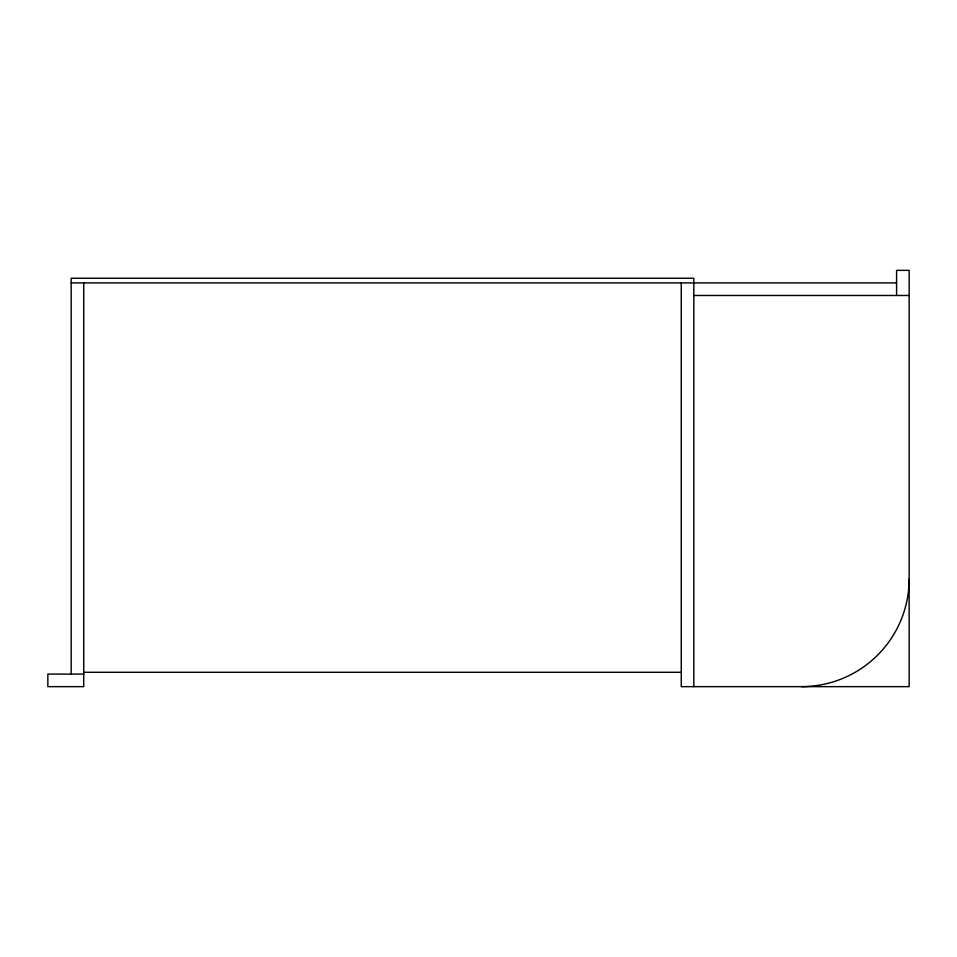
<?xml version="1.0" encoding="UTF-8"?>
<svg xmlns="http://www.w3.org/2000/svg" width="957" height="957" viewBox="0 0 957 957"><rect width="100%" height="100%" fill="white"/><g stroke="black" fill="none" stroke-linecap="round" stroke-linejoin="round"><path stroke-width="1.44" d="M71.177 282.913L896.589 282.913M693.825 295.474L909.15 295.474M83.737 672.293L681.264 672.293M83.737 674.087L47.85 674.087L47.85 686.648L83.737 686.648L83.737 282.913M896.589 295.474L896.589 270.353L909.15 270.353L909.15 686.648L681.264 686.648L681.264 282.913M693.825 686.648L693.825 278.248L71.177 278.248L71.177 674.087M909.15 578.985A107.663 107.663 0 0 1 801.488 686.648"/></g></svg>
